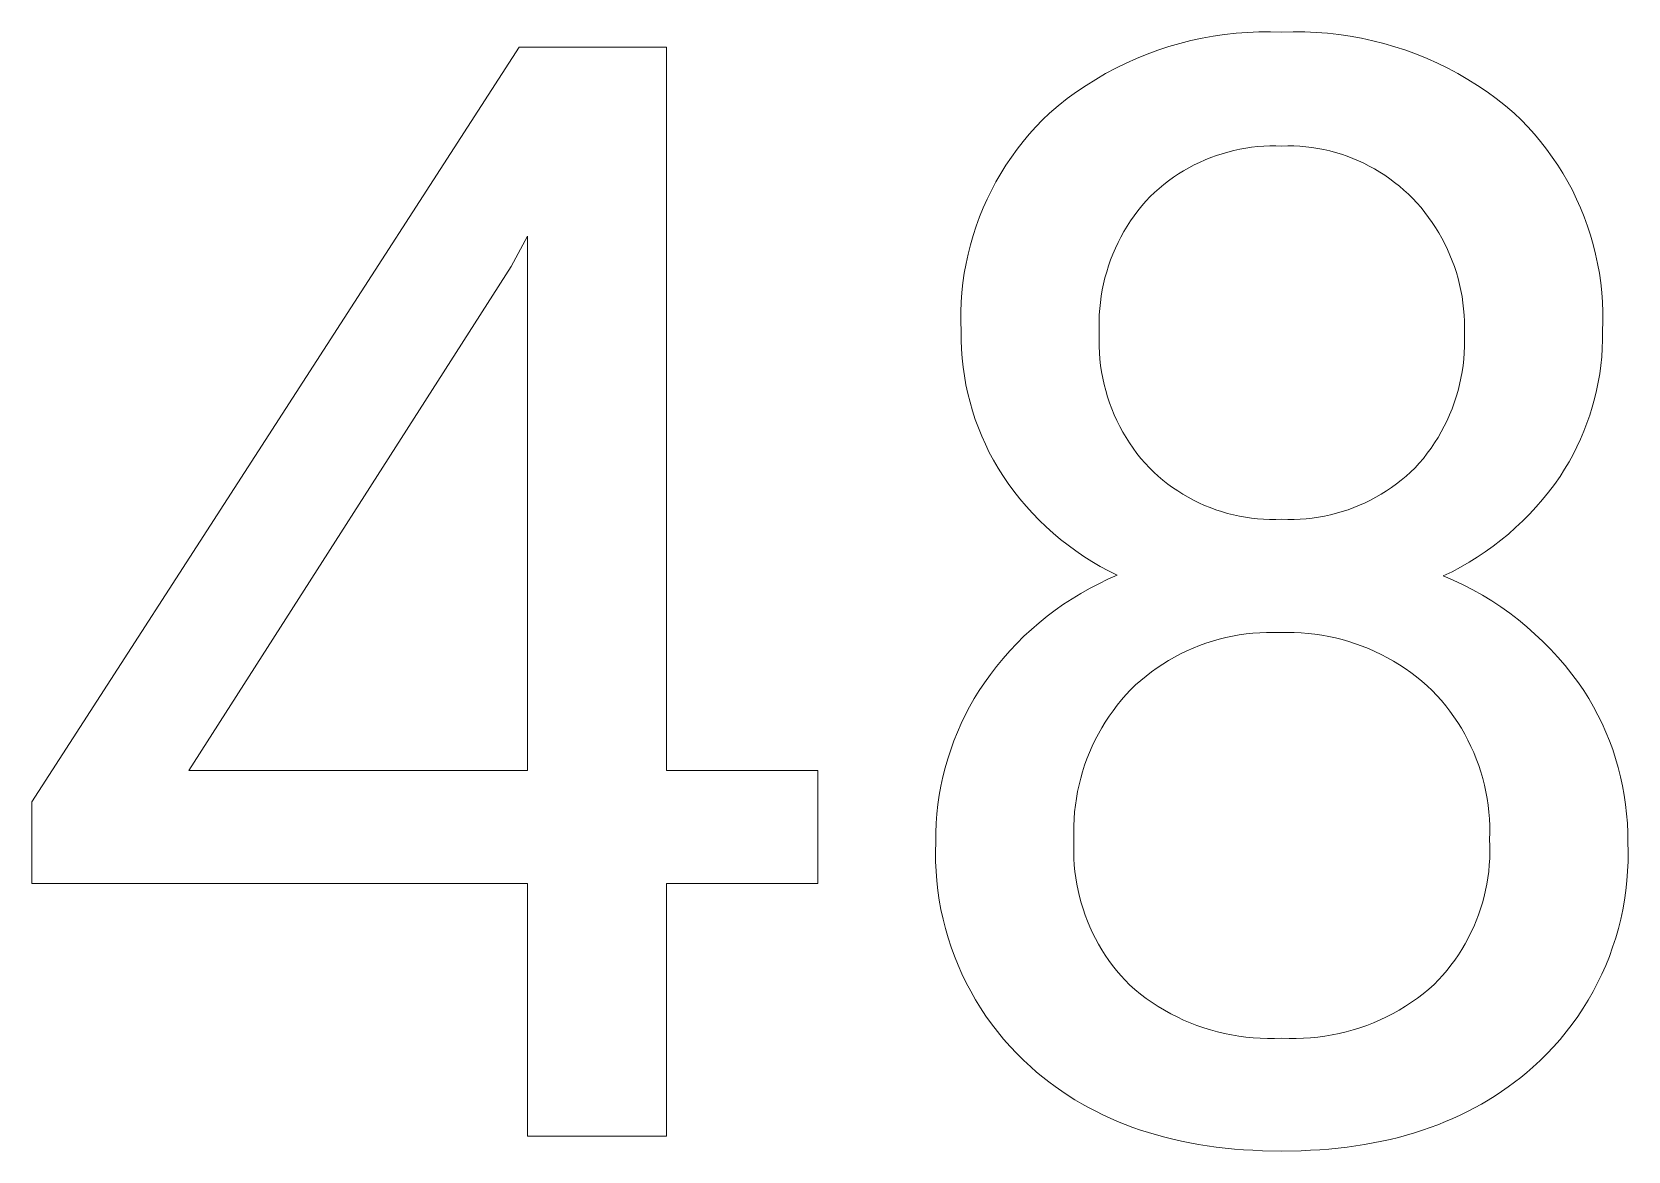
# Model space of a CAD drawing. Header units: millimetres. Extents: x 1348 to 6197, y -150 to 3238.
# Drawn here: x 5208.8 to 5276.2, y 232.7 to 279.9 of the extents above; entities that cross this region are included whole.
import ezdxf

# ---------------------------------------------------------------- set-up
doc = ezdxf.new("R2010")
doc.units = ezdxf.units.MM
doc.header["$MEASUREMENT"] = 0
doc.layers.add('Domyślny', color=7, linetype='Continuous', true_color=0x000000)

msp = doc.modelspace()

# ---------------------------------------------------------------- linework, layer by layer
at = {"layer": 'Domyślny', "color": 18, "lineweight": 15, "true_color": 0x000000}
for p, q in [((5257.265, 279.393), (5257.733, 279.511)), ((5257.733, 279.511), (5258.205, 279.614)), ((5258.205, 279.614), (5258.681, 279.699)), ((5258.681, 279.699), (5259.159, 279.769)), ((5259.159, 279.769), (5259.64, 279.821)), ((5259.64, 279.821), (5260.122, 279.857)), ((5260.122, 279.857), (5260.605, 279.876)), ((5260.605, 279.876), (5261.088, 279.879)), ((5261.088, 279.879), (5261.571, 279.864)), ((5261.571, 279.864), (5262.054, 279.878)), ((5262.054, 279.878), (5262.537, 279.876)), ((5262.537, 279.876), (5263.02, 279.856)), ((5263.02, 279.856), (5263.502, 279.82)), ((5263.502, 279.82), (5263.983, 279.767)), ((5263.983, 279.767), (5264.461, 279.698)), ((5264.461, 279.698), (5264.936, 279.612)), ((5264.936, 279.612), (5265.409, 279.509)), ((5265.409, 279.509), (5265.877, 279.391)), ((5208.84, 247.41), (5229.396, 279.238)), ((5229.396, 279.238), (5235.613, 279.238)), ((5235.613, 279.238), (5235.613, 248.734)), ((5255.44, 278.759), (5255.888, 278.941)), ((5255.888, 278.941), (5256.341, 279.107)), ((5256.341, 279.107), (5256.8, 279.258)), ((5256.8, 279.258), (5257.265, 279.393)), ((5265.877, 279.391), (5266.341, 279.256)), ((5266.341, 279.256), (5266.8, 279.105)), ((5266.8, 279.105), (5267.254, 278.939)), ((5267.254, 278.939), (5267.702, 278.757)), ((5253.72, 277.878), (5254.139, 278.12)), ((5254.139, 278.12), (5254.565, 278.348)), ((5254.565, 278.348), (5254.999, 278.561)), ((5254.999, 278.561), (5255.44, 278.759)), ((5267.702, 278.757), (5268.143, 278.559)), ((5268.143, 278.559), (5268.577, 278.346)), ((5268.577, 278.346), (5269.003, 278.119)), ((5269.003, 278.119), (5269.421, 277.877)), ((5252.911, 277.35), (5253.311, 277.621)), ((5253.311, 277.621), (5253.72, 277.878)), ((5269.421, 277.877), (5269.831, 277.62)), ((5269.831, 277.62), (5270.231, 277.35)), ((5252.139, 276.768), (5252.52, 277.066)), ((5252.52, 277.066), (5252.911, 277.35)), ((5270.231, 277.35), (5270.622, 277.065)), ((5270.622, 277.065), (5271.003, 276.768)), ((5251.191, 275.876), (5251.475, 276.172)), ((5251.475, 276.172), (5251.769, 276.457)), ((5251.769, 276.457), (5252.139, 276.768)), ((5271.003, 276.768), (5271.373, 276.457)), ((5271.373, 276.457), (5271.668, 276.172)), ((5271.668, 276.172), (5271.953, 275.877)), ((5250.654, 275.257), (5250.917, 275.571)), ((5250.917, 275.571), (5251.191, 275.876)), ((5271.953, 275.877), (5272.227, 275.572)), ((5272.227, 275.572), (5272.49, 275.258)), ((5250.162, 274.601), (5250.402, 274.933)), ((5250.402, 274.933), (5250.654, 275.257)), ((5259.3, 274.814), (5259.055, 274.744)), ((5259.547, 274.877), (5259.3, 274.814)), ((5259.796, 274.931), (5259.547, 274.877)), ((5260.047, 274.976), (5259.796, 274.931)), ((5260.299, 275.013), (5260.047, 274.976)), ((5260.553, 275.042), (5260.299, 275.013)), ((5260.807, 275.061), (5260.553, 275.042)), ((5261.061, 275.072), (5260.807, 275.061)), ((5261.316, 275.075), (5261.061, 275.072)), ((5261.571, 275.068), (5261.316, 275.075)), ((5261.826, 275.073), (5261.571, 275.068)), ((5262.081, 275.069), (5261.826, 275.073)), ((5262.336, 275.055), (5262.081, 275.069)), ((5262.59, 275.033), (5262.336, 275.055)), ((5262.844, 275.003), (5262.59, 275.033)), ((5263.096, 274.963), (5262.844, 275.003)), ((5263.346, 274.915), (5263.096, 274.963)), ((5263.595, 274.858), (5263.346, 274.915)), ((5263.842, 274.792), (5263.595, 274.858)), ((5264.086, 274.718), (5263.842, 274.792)), ((5272.49, 275.258), (5272.743, 274.935)), ((5272.743, 274.935), (5272.984, 274.604)), ((5249.716, 273.914), (5249.933, 274.261)), ((5249.933, 274.261), (5250.162, 274.601)), ((5257.649, 274.149), (5257.428, 274.022)), ((5257.874, 274.267), (5257.649, 274.149)), ((5258.104, 274.379), (5257.874, 274.267)), ((5258.337, 274.482), (5258.104, 274.379)), ((5258.573, 274.577), (5258.337, 274.482)), ((5258.813, 274.665), (5258.573, 274.577)), ((5259.055, 274.744), (5258.813, 274.665)), ((5264.327, 274.636), (5264.086, 274.718)), ((5264.566, 274.545), (5264.327, 274.636)), ((5264.801, 274.446), (5264.566, 274.545)), ((5265.033, 274.339), (5264.801, 274.446)), ((5265.261, 274.224), (5265.033, 274.339)), ((5265.484, 274.101), (5265.261, 274.224)), ((5265.703, 273.971), (5265.484, 274.101)), ((5272.984, 274.604), (5273.213, 274.264)), ((5273.213, 274.264), (5273.431, 273.916)), ((5249.318, 273.197), (5249.511, 273.559)), ((5249.511, 273.559), (5249.716, 273.914)), ((5256.589, 273.443), (5256.393, 273.281)), ((5256.791, 273.598), (5256.589, 273.443)), ((5256.999, 273.747), (5256.791, 273.598)), ((5257.211, 273.888), (5256.999, 273.747)), ((5257.428, 274.022), (5257.211, 273.888)), ((5265.918, 273.833), (5265.703, 273.971)), ((5266.128, 273.687), (5265.918, 273.833)), ((5266.332, 273.535), (5266.128, 273.687)), ((5266.531, 273.375), (5266.332, 273.535)), ((5273.431, 273.916), (5273.636, 273.561)), ((5273.636, 273.561), (5273.829, 273.199)), ((5248.972, 272.454), (5249.139, 272.828)), ((5249.139, 272.828), (5249.318, 273.197)), ((5255.838, 272.742), (5255.666, 272.542)), ((5256.016, 272.937), (5255.838, 272.742)), ((5256.201, 273.112), (5256.016, 272.937)), ((5256.393, 273.281), (5256.201, 273.112)), ((5266.725, 273.209), (5266.531, 273.375)), ((5266.912, 273.036), (5266.725, 273.209)), ((5267.094, 272.856), (5266.912, 273.036)), ((5267.272, 272.665), (5267.094, 272.856)), ((5273.829, 273.199), (5274.009, 272.831)), ((5274.009, 272.831), (5274.176, 272.456)), ((5248.677, 271.689), (5248.818, 272.074)), ((5248.818, 272.074), (5248.972, 272.454)), ((5255.342, 272.125), (5255.191, 271.908)), ((5255.5, 272.336), (5255.342, 272.125)), ((5255.666, 272.542), (5255.5, 272.336)), ((5267.444, 272.468), (5267.272, 272.665)), ((5267.609, 272.266), (5267.444, 272.468)), ((5267.767, 272.058), (5267.609, 272.266)), ((5267.918, 271.845), (5267.767, 272.058)), ((5274.176, 272.456), (5274.33, 272.076)), ((5274.33, 272.076), (5274.471, 271.691)), ((5248.55, 271.3), (5248.677, 271.689)), ((5254.912, 271.46), (5254.783, 271.229)), ((5255.048, 271.686), (5254.912, 271.46)), ((5255.191, 271.908), (5255.048, 271.686)), ((5268.062, 271.627), (5267.918, 271.845)), ((5268.198, 271.404), (5268.062, 271.627)), ((5268.327, 271.177), (5268.198, 271.404)), ((5274.471, 271.691), (5274.598, 271.301)), ((5229.752, 271.261), (5229.057, 269.985)), ((5229.752, 248.734), (5229.752, 271.261)), ((5248.336, 270.508), (5248.436, 270.906)), ((5248.436, 270.906), (5248.55, 271.3)), ((5254.55, 270.755), (5254.446, 270.513)), ((5254.663, 270.994), (5254.55, 270.755)), ((5254.783, 271.229), (5254.663, 270.994)), ((5268.449, 270.945), (5268.327, 271.177)), ((5268.562, 270.71), (5268.449, 270.945)), ((5268.667, 270.471), (5268.562, 270.71)), ((5274.598, 271.301), (5274.711, 270.907)), ((5274.711, 270.907), (5274.811, 270.51)), ((5248.177, 269.704), (5248.249, 270.108)), ((5248.249, 270.108), (5248.336, 270.508)), ((5254.35, 270.267), (5254.262, 270.017)), ((5254.446, 270.513), (5254.35, 270.267)), ((5268.765, 270.228), (5268.667, 270.471)), ((5268.854, 269.983), (5268.765, 270.228)), ((5274.811, 270.51), (5274.897, 270.109)), ((5274.897, 270.109), (5274.969, 269.705)), ((5229.057, 269.985), (5215.461, 248.734)), ((5248.119, 269.298), (5248.177, 269.704)), ((5254.112, 269.511), (5254.05, 269.255)), ((5254.183, 269.766), (5254.112, 269.511)), ((5254.262, 270.017), (5254.183, 269.766)), ((5268.935, 269.734), (5268.854, 269.983)), ((5269.008, 269.483), (5268.935, 269.734)), ((5269.072, 269.23), (5269.008, 269.483)), ((5274.969, 269.705), (5275.027, 269.299)), ((5248.044, 268.482), (5248.075, 268.891)), ((5248.075, 268.891), (5248.119, 269.298)), ((5253.951, 268.736), (5253.916, 268.474)), ((5253.996, 268.996), (5253.951, 268.736)), ((5254.05, 269.255), (5253.996, 268.996)), ((5269.127, 268.975), (5269.072, 269.23)), ((5269.174, 268.718), (5269.127, 268.975)), ((5269.213, 268.459), (5269.174, 268.718)), ((5275.027, 269.299), (5275.071, 268.891)), ((5275.071, 268.891), (5275.1, 268.482)), ((5248.027, 267.663), (5248.029, 268.072)), ((5248.029, 268.072), (5248.044, 268.482)), ((5253.888, 268.211), (5253.87, 267.948)), ((5253.916, 268.474), (5253.888, 268.211)), ((5269.242, 268.2), (5269.213, 268.459)), ((5269.263, 267.939), (5269.242, 268.2)), ((5275.1, 268.482), (5275.115, 268.073)), ((5275.115, 268.073), (5275.116, 267.663)), ((5248.039, 267.253), (5248.027, 267.663)), ((5253.861, 267.684), (5253.86, 267.42)), ((5253.86, 267.42), (5253.869, 267.156)), ((5253.87, 267.948), (5253.861, 267.684)), ((5269.276, 267.678), (5269.263, 267.939)), ((5269.274, 267.156), (5269.279, 267.417)), ((5269.279, 267.417), (5269.276, 267.678)), ((5275.116, 267.663), (5275.103, 267.253)), ((5248.041, 266.875), (5248.039, 267.253)), ((5248.056, 266.497), (5248.041, 266.875)), ((5253.869, 267.156), (5253.862, 266.886)), ((5253.862, 266.886), (5253.864, 266.616)), ((5269.281, 266.886), (5269.274, 267.156)), ((5269.279, 266.617), (5269.281, 266.886)), ((5275.103, 266.893), (5275.091, 266.534)), ((5275.103, 267.253), (5275.103, 266.893)), ((5248.084, 266.12), (5248.056, 266.497)), ((5248.124, 265.744), (5248.084, 266.12)), ((5253.864, 266.616), (5253.876, 266.346)), ((5253.876, 266.346), (5253.897, 266.076)), ((5253.897, 266.076), (5253.928, 265.808)), ((5269.218, 265.811), (5269.247, 266.079)), ((5269.247, 266.079), (5269.268, 266.348)), ((5269.268, 266.348), (5269.279, 266.617)), ((5275.067, 266.175), (5275.031, 265.817)), ((5275.091, 266.534), (5275.067, 266.175)), ((5248.178, 265.369), (5248.124, 265.744)), ((5248.245, 264.997), (5248.178, 265.369)), ((5253.928, 265.808), (5253.968, 265.541)), ((5253.968, 265.541), (5254.017, 265.275)), ((5269.131, 265.279), (5269.179, 265.544)), ((5269.179, 265.544), (5269.218, 265.811)), ((5274.983, 265.46), (5274.923, 265.106)), ((5275.031, 265.817), (5274.983, 265.46)), ((5248.325, 264.627), (5248.245, 264.997)), ((5254.017, 265.275), (5254.076, 265.011)), ((5254.076, 265.011), (5254.143, 264.75)), ((5254.143, 264.75), (5254.22, 264.491)), ((5268.932, 264.496), (5269.007, 264.754)), ((5269.007, 264.754), (5269.073, 265.016)), ((5269.073, 265.016), (5269.131, 265.279)), ((5274.851, 264.753), (5274.767, 264.403)), ((5274.923, 265.106), (5274.851, 264.753)), ((5248.417, 264.261), (5248.325, 264.627)), ((5248.522, 263.897), (5248.417, 264.261)), ((5254.22, 264.491), (5254.306, 264.234)), ((5254.306, 264.234), (5254.4, 263.981)), ((5254.4, 263.981), (5254.503, 263.732)), ((5268.653, 263.737), (5268.754, 263.986)), ((5268.754, 263.986), (5268.847, 264.239)), ((5268.847, 264.239), (5268.932, 264.496)), ((5274.672, 264.057), (5274.565, 263.713)), ((5274.767, 264.403), (5274.672, 264.057)), ((5248.64, 263.538), (5248.522, 263.897)), ((5248.77, 263.183), (5248.64, 263.538)), ((5254.503, 263.732), (5254.615, 263.486)), ((5254.615, 263.486), (5254.735, 263.244)), ((5268.424, 263.249), (5268.543, 263.491)), ((5268.543, 263.491), (5268.653, 263.737)), ((5274.447, 263.373), (5274.317, 263.038)), ((5274.565, 263.713), (5274.447, 263.373)), ((5248.912, 262.832), (5248.77, 263.183)), ((5249.066, 262.487), (5248.912, 262.832)), ((5254.735, 263.244), (5254.864, 263.006)), ((5254.864, 263.006), (5255.001, 262.773)), ((5255.001, 262.773), (5255.146, 262.545)), ((5268.019, 262.549), (5268.162, 262.778)), ((5268.162, 262.778), (5268.297, 263.011)), ((5268.297, 263.011), (5268.424, 263.249)), ((5274.176, 262.707), (5274.025, 262.381)), ((5274.317, 263.038), (5274.176, 262.707)), ((5249.232, 262.147), (5249.066, 262.487)), ((5249.41, 261.813), (5249.232, 262.147)), ((5255.146, 262.545), (5255.298, 262.322)), ((5255.298, 262.322), (5255.459, 262.105)), ((5255.459, 262.105), (5255.627, 261.893)), ((5267.544, 261.895), (5267.71, 262.108)), ((5267.71, 262.108), (5267.868, 262.326)), ((5267.868, 262.326), (5268.019, 262.549)), ((5273.862, 262.06), (5273.689, 261.745)), ((5274.025, 262.381), (5273.862, 262.06)), ((5249.599, 261.486), (5249.41, 261.813)), ((5249.799, 261.165), (5249.599, 261.486)), ((5255.627, 261.893), (5255.802, 261.688)), ((5255.802, 261.688), (5255.984, 261.488)), ((5255.984, 261.488), (5256.169, 261.309)), ((5256.169, 261.309), (5256.36, 261.137)), ((5266.812, 261.138), (5267.004, 261.31)), ((5267.004, 261.31), (5267.191, 261.488)), ((5267.191, 261.488), (5267.371, 261.689)), ((5267.371, 261.689), (5267.544, 261.895)), ((5273.505, 261.436), (5273.311, 261.133)), ((5273.689, 261.745), (5273.505, 261.436)), ((5250.028, 260.831), (5249.799, 261.165)), ((5250.269, 260.505), (5250.028, 260.831)), ((5256.36, 261.137), (5256.556, 260.972)), ((5256.556, 260.972), (5256.759, 260.813)), ((5256.759, 260.813), (5256.966, 260.662)), ((5256.966, 260.662), (5257.179, 260.518)), ((5265.986, 260.519), (5266.2, 260.663)), ((5266.2, 260.663), (5266.409, 260.814)), ((5266.409, 260.814), (5266.613, 260.972)), ((5266.613, 260.972), (5266.812, 261.138)), ((5273.075, 260.798), (5272.828, 260.472)), ((5273.311, 261.133), (5273.075, 260.798)), ((5250.52, 260.188), (5250.269, 260.505)), ((5250.781, 259.879), (5250.52, 260.188)), ((5257.179, 260.518), (5257.397, 260.381)), ((5257.397, 260.381), (5257.619, 260.252)), ((5257.619, 260.252), (5257.846, 260.131)), ((5257.846, 260.131), (5258.076, 260.018)), ((5258.076, 260.018), (5258.311, 259.913)), ((5264.847, 259.915), (5265.083, 260.02)), ((5265.083, 260.02), (5265.315, 260.133)), ((5265.315, 260.133), (5265.543, 260.254)), ((5265.543, 260.254), (5265.766, 260.383)), ((5265.766, 260.383), (5265.986, 260.519)), ((5272.57, 260.154), (5272.302, 259.845)), ((5272.828, 260.472), (5272.57, 260.154)), ((5251.053, 259.579), (5250.781, 259.879)), ((5251.335, 259.289), (5251.053, 259.579)), ((5251.627, 259.008), (5251.335, 259.289)), ((5258.311, 259.913), (5258.549, 259.816)), ((5258.549, 259.816), (5258.79, 259.727)), ((5258.79, 259.727), (5259.034, 259.647)), ((5259.034, 259.647), (5259.281, 259.575)), ((5259.281, 259.575), (5259.53, 259.512)), ((5259.53, 259.512), (5259.781, 259.458)), ((5259.781, 259.458), (5260.034, 259.412)), ((5260.034, 259.412), (5260.289, 259.375)), ((5260.289, 259.375), (5260.544, 259.347)), ((5260.544, 259.347), (5260.8, 259.328)), ((5260.8, 259.328), (5261.057, 259.318)), ((5261.057, 259.318), (5261.314, 259.317)), ((5261.314, 259.317), (5261.571, 259.324)), ((5261.571, 259.324), (5261.829, 259.317)), ((5261.829, 259.317), (5262.087, 259.319)), ((5262.087, 259.319), (5262.345, 259.329)), ((5262.345, 259.329), (5262.603, 259.348)), ((5262.603, 259.348), (5262.859, 259.377)), ((5262.859, 259.377), (5263.115, 259.414)), ((5263.115, 259.414), (5263.369, 259.46)), ((5263.369, 259.46), (5263.621, 259.514)), ((5263.621, 259.514), (5263.872, 259.577)), ((5263.872, 259.577), (5264.12, 259.649)), ((5264.12, 259.649), (5264.365, 259.729)), ((5264.365, 259.729), (5264.607, 259.818)), ((5264.607, 259.818), (5264.847, 259.915)), ((5272.023, 259.545), (5271.735, 259.254)), ((5272.302, 259.845), (5272.023, 259.545)), ((5251.928, 258.737), (5251.627, 259.008)), ((5252.238, 258.477), (5251.928, 258.737)), ((5271.13, 258.703), (5270.814, 258.442)), ((5271.437, 258.973), (5271.13, 258.703)), ((5271.735, 259.254), (5271.437, 258.973)), ((5252.556, 258.227), (5252.238, 258.477)), ((5252.883, 257.988), (5252.556, 258.227)), ((5253.218, 257.761), (5252.883, 257.988)), ((5270.157, 257.954), (5269.817, 257.727)), ((5270.49, 258.193), (5270.157, 257.954)), ((5270.814, 258.442), (5270.49, 258.193)), ((5253.56, 257.544), (5253.218, 257.761)), ((5253.909, 257.34), (5253.56, 257.544)), ((5254.265, 257.147), (5253.909, 257.34)), ((5269.115, 257.307), (5268.753, 257.114)), ((5269.469, 257.511), (5269.115, 257.307)), ((5269.817, 257.727), (5269.469, 257.511)), ((5253.464, 256.41), (5253.846, 256.609)), ((5253.846, 256.609), (5254.234, 256.794)), ((5254.234, 256.794), (5254.628, 256.967)), ((5254.628, 256.967), (5254.265, 257.147)), ((5268.753, 257.114), (5268.386, 256.934)), ((5268.386, 256.934), (5268.808, 256.752)), ((5268.808, 256.752), (5269.224, 256.555)), ((5252.363, 255.74), (5252.723, 255.976)), ((5252.723, 255.976), (5253.09, 256.199)), ((5253.09, 256.199), (5253.464, 256.41)), ((5269.224, 256.555), (5269.632, 256.344)), ((5269.632, 256.344), (5270.033, 256.118)), ((5270.033, 256.118), (5270.426, 255.879)), ((5251.335, 254.963), (5251.669, 255.233)), ((5251.669, 255.233), (5252.012, 255.493)), ((5252.012, 255.493), (5252.363, 255.74)), ((5270.426, 255.879), (5270.811, 255.626)), ((5270.811, 255.626), (5271.186, 255.36)), ((5271.186, 255.36), (5271.552, 255.081)), ((5250.694, 254.389), (5251.01, 254.681)), ((5251.01, 254.681), (5251.335, 254.963)), ((5260.927, 254.552), (5260.638, 254.541)), ((5261.217, 254.553), (5260.927, 254.552)), ((5261.507, 254.544), (5261.217, 254.553)), ((5261.8, 254.551), (5261.507, 254.544)), ((5262.094, 254.547), (5261.8, 254.551)), ((5262.387, 254.534), (5262.094, 254.547)), ((5271.552, 255.081), (5271.908, 254.79)), ((5271.908, 254.79), (5272.253, 254.486)), ((5250.094, 253.773), (5250.389, 254.086)), ((5250.389, 254.086), (5250.694, 254.389)), ((5257.83, 253.892), (5257.565, 253.776)), ((5258.099, 254), (5257.83, 253.892)), ((5258.371, 254.099), (5258.099, 254)), ((5258.646, 254.188), (5258.371, 254.099)), ((5258.925, 254.267), (5258.646, 254.188)), ((5259.206, 254.337), (5258.925, 254.267)), ((5259.489, 254.398), (5259.206, 254.337)), ((5259.774, 254.448), (5259.489, 254.398)), ((5260.061, 254.489), (5259.774, 254.448)), ((5260.349, 254.52), (5260.061, 254.489)), ((5260.638, 254.541), (5260.349, 254.52)), ((5262.68, 254.511), (5262.387, 254.534)), ((5262.971, 254.478), (5262.68, 254.511)), ((5263.262, 254.435), (5262.971, 254.478)), ((5263.551, 254.383), (5263.262, 254.435)), ((5263.838, 254.321), (5263.551, 254.383)), ((5264.123, 254.249), (5263.838, 254.321)), ((5264.405, 254.168), (5264.123, 254.249)), ((5264.684, 254.078), (5264.405, 254.168)), ((5264.96, 253.978), (5264.684, 254.078)), ((5265.233, 253.869), (5264.96, 253.978)), ((5272.253, 254.486), (5272.588, 254.171)), ((5272.588, 254.171), (5272.911, 253.844)), ((5249.537, 253.119), (5249.81, 253.451)), ((5249.81, 253.451), (5250.094, 253.773)), ((5256.55, 253.219), (5256.308, 253.059)), ((5256.796, 253.371), (5256.55, 253.219)), ((5257.048, 253.515), (5256.796, 253.371)), ((5257.304, 253.65), (5257.048, 253.515)), ((5257.565, 253.776), (5257.304, 253.65)), ((5265.502, 253.751), (5265.233, 253.869)), ((5265.766, 253.624), (5265.502, 253.751)), ((5266.027, 253.488), (5265.766, 253.624)), ((5266.282, 253.344), (5266.027, 253.488)), ((5266.533, 253.191), (5266.282, 253.344)), ((5272.911, 253.844), (5273.223, 253.505)), ((5273.223, 253.505), (5273.523, 253.157)), ((5249.024, 252.429), (5249.275, 252.778)), ((5249.275, 252.778), (5249.537, 253.119)), ((5255.62, 252.529), (5255.403, 252.337)), ((5255.843, 252.714), (5255.62, 252.529)), ((5256.073, 252.89), (5255.843, 252.714)), ((5256.308, 253.059), (5256.073, 252.89)), ((5266.778, 253.03), (5266.533, 253.191)), ((5267.018, 252.86), (5266.778, 253.03)), ((5267.252, 252.683), (5267.018, 252.86)), ((5267.48, 252.498), (5267.252, 252.683)), ((5273.523, 253.157), (5273.811, 252.798)), ((5273.811, 252.798), (5274.086, 252.429)), ((5248.598, 251.761), (5248.805, 252.099)), ((5248.805, 252.099), (5249.024, 252.429)), ((5254.996, 251.927), (5254.806, 251.708)), ((5255.193, 252.138), (5254.996, 251.927)), ((5255.403, 252.337), (5255.193, 252.138)), ((5267.702, 252.306), (5267.48, 252.498)), ((5267.917, 252.106), (5267.702, 252.306)), ((5268.116, 251.897), (5267.917, 252.106)), ((5268.307, 251.681), (5268.116, 251.897)), ((5274.086, 252.429), (5274.309, 252.1)), ((5274.309, 252.1), (5274.52, 251.764)), ((5248.218, 251.065), (5248.402, 251.416)), ((5248.402, 251.416), (5248.598, 251.761)), ((5254.45, 251.253), (5254.283, 251.017)), ((5254.624, 251.484), (5254.45, 251.253)), ((5254.806, 251.708), (5254.624, 251.484)), ((5268.491, 251.459), (5268.307, 251.681)), ((5268.667, 251.23), (5268.491, 251.459)), ((5268.836, 250.996), (5268.667, 251.23)), ((5274.52, 251.764), (5274.719, 251.42)), ((5274.719, 251.42), (5274.907, 251.07)), ((5247.886, 250.346), (5248.045, 250.708)), ((5248.045, 250.708), (5248.218, 251.065)), ((5253.974, 250.529), (5253.832, 250.277)), ((5254.124, 250.775), (5253.974, 250.529)), ((5254.283, 251.017), (5254.124, 250.775)), ((5268.996, 250.756), (5268.836, 250.996)), ((5269.148, 250.511), (5268.996, 250.756)), ((5269.291, 250.261), (5269.148, 250.511)), ((5274.907, 251.07), (5275.082, 250.714)), ((5275.082, 250.714), (5275.244, 250.352)), ((5247.603, 249.605), (5247.738, 249.978)), ((5247.738, 249.978), (5247.886, 250.346)), ((5253.699, 250.02), (5253.574, 249.76)), ((5253.832, 250.277), (5253.699, 250.02)), ((5269.426, 250.006), (5269.291, 250.261)), ((5269.553, 249.747), (5269.426, 250.006)), ((5275.244, 250.352), (5275.394, 249.984)), ((5275.394, 249.984), (5275.531, 249.611)), ((5247.372, 248.847), (5247.481, 249.228)), ((5247.481, 249.228), (5247.603, 249.605)), ((5253.351, 249.226), (5253.253, 248.954)), ((5253.458, 249.495), (5253.351, 249.226)), ((5253.574, 249.76), (5253.458, 249.495)), ((5269.67, 249.483), (5269.553, 249.747)), ((5269.778, 249.216), (5269.67, 249.483)), ((5269.878, 248.945), (5269.778, 249.216)), ((5275.531, 249.611), (5275.656, 249.234)), ((5275.656, 249.234), (5275.767, 248.853)), ((5215.461, 248.734), (5229.752, 248.734)), ((5235.613, 248.734), (5241.992, 248.734)), ((5241.992, 248.734), (5241.992, 243.971)), ((5247.275, 248.463), (5247.372, 248.847)), ((5253.165, 248.679), (5253.086, 248.401)), ((5253.253, 248.954), (5253.165, 248.679)), ((5269.967, 248.671), (5269.878, 248.945)), ((5270.048, 248.394), (5269.967, 248.671)), ((5275.767, 248.853), (5275.864, 248.468)), ((5247.122, 247.685), (5247.192, 248.075)), ((5247.192, 248.075), (5247.275, 248.463)), ((5252.955, 247.838), (5252.905, 247.553)), ((5253.016, 248.12), (5252.955, 247.838)), ((5253.086, 248.401), (5253.016, 248.12)), ((5270.119, 248.114), (5270.048, 248.394)), ((5270.181, 247.833), (5270.119, 248.114)), ((5270.233, 247.549), (5270.181, 247.833)), ((5275.864, 248.468), (5275.949, 248.08)), ((5275.949, 248.08), (5276.02, 247.689)), ((5208.84, 243.971), (5208.84, 247.41)), ((5247.023, 246.899), (5247.066, 247.293)), ((5247.066, 247.293), (5247.122, 247.685)), ((5252.863, 247.267), (5252.832, 246.98)), ((5252.905, 247.553), (5252.863, 247.267)), ((5270.275, 247.264), (5270.233, 247.549)), ((5270.307, 246.977), (5270.275, 247.264)), ((5276.02, 247.689), (5276.077, 247.296)), ((5276.077, 247.296), (5276.12, 246.901)), ((5246.976, 246.108), (5246.993, 246.504)), ((5246.993, 246.504), (5247.023, 246.899)), ((5252.81, 246.691), (5252.798, 246.402)), ((5252.832, 246.98), (5252.81, 246.691)), ((5270.33, 246.689), (5270.307, 246.977)), ((5270.343, 246.401), (5270.33, 246.689)), ((5276.12, 246.901), (5276.15, 246.505)), ((5276.15, 246.505), (5276.167, 246.108)), ((5246.973, 245.711), (5246.976, 246.108)), ((5252.803, 245.824), (5252.793, 245.554)), ((5252.798, 246.402), (5252.795, 246.113)), ((5252.795, 246.113), (5252.803, 245.824)), ((5270.34, 245.824), (5270.346, 246.113)), ((5270.35, 245.555), (5270.34, 245.824)), ((5270.346, 246.113), (5270.343, 246.401)), ((5276.167, 246.108), (5276.169, 245.711)), ((5246.963, 245.303), (5246.973, 245.711)), ((5246.967, 244.894), (5246.963, 245.303)), ((5252.793, 245.554), (5252.791, 245.283)), ((5252.791, 245.283), (5252.799, 245.013)), ((5270.343, 245.015), (5270.351, 245.285)), ((5270.351, 245.285), (5270.35, 245.555)), ((5276.169, 245.711), (5276.18, 245.302)), ((5276.18, 245.302), (5276.178, 244.892)), ((5246.985, 244.485), (5246.967, 244.894)), ((5247.016, 244.077), (5246.985, 244.485)), ((5252.799, 245.013), (5252.816, 244.743)), ((5252.816, 244.743), (5252.842, 244.474)), ((5252.842, 244.474), (5252.877, 244.205)), ((5270.264, 244.209), (5270.299, 244.477)), ((5270.299, 244.477), (5270.326, 244.745)), ((5270.326, 244.745), (5270.343, 245.015)), ((5276.161, 244.483), (5276.13, 244.074)), ((5276.178, 244.892), (5276.161, 244.483)), ((5229.752, 243.971), (5208.84, 243.971)), ((5229.752, 233.313), (5229.752, 243.971)), ((5241.992, 243.971), (5235.613, 243.971)), ((5235.613, 243.971), (5235.613, 233.313)), ((5247.061, 243.671), (5247.016, 244.077)), ((5252.877, 244.205), (5252.921, 243.938)), ((5252.921, 243.938), (5252.974, 243.673)), ((5270.167, 243.678), (5270.22, 243.943)), ((5270.22, 243.943), (5270.264, 244.209)), ((5276.13, 244.074), (5276.086, 243.667)), ((5247.12, 243.266), (5247.061, 243.671)), ((5247.193, 242.864), (5247.12, 243.266)), ((5252.974, 243.673), (5253.036, 243.41)), ((5253.036, 243.41), (5253.106, 243.149)), ((5253.106, 243.149), (5253.186, 242.89)), ((5269.956, 242.897), (5270.035, 243.155)), ((5270.035, 243.155), (5270.105, 243.415)), ((5270.105, 243.415), (5270.167, 243.678)), ((5276.028, 243.262), (5275.955, 242.859)), ((5276.086, 243.667), (5276.028, 243.262)), ((5247.28, 242.464), (5247.193, 242.864)), ((5247.38, 242.068), (5247.28, 242.464)), ((5253.186, 242.89), (5253.274, 242.634)), ((5253.274, 242.634), (5253.37, 242.381)), ((5269.771, 242.389), (5269.868, 242.642)), ((5269.868, 242.642), (5269.956, 242.897)), ((5275.869, 242.458), (5275.77, 242.061)), ((5275.955, 242.859), (5275.869, 242.458)), ((5247.493, 241.675), (5247.38, 242.068)), ((5253.37, 242.381), (5253.475, 242.132)), ((5253.475, 242.132), (5253.588, 241.886)), ((5253.588, 241.886), (5253.709, 241.644)), ((5269.432, 241.654), (5269.553, 241.896)), ((5269.553, 241.896), (5269.666, 242.141)), ((5269.666, 242.141), (5269.771, 242.389)), ((5275.77, 242.061), (5275.657, 241.667)), ((5247.619, 241.286), (5247.493, 241.675)), ((5247.759, 240.902), (5247.619, 241.286)), ((5253.709, 241.644), (5253.839, 241.407)), ((5253.839, 241.407), (5253.976, 241.173)), ((5253.976, 241.173), (5254.121, 240.945)), ((5269.02, 240.957), (5269.165, 241.185)), ((5269.165, 241.185), (5269.302, 241.417)), ((5269.302, 241.417), (5269.432, 241.654)), ((5275.53, 241.277), (5275.391, 240.892)), ((5275.657, 241.667), (5275.53, 241.277)), ((5247.912, 240.523), (5247.759, 240.902)), ((5248.077, 240.149), (5247.912, 240.523)), ((5254.121, 240.945), (5254.274, 240.722)), ((5254.274, 240.722), (5254.434, 240.504)), ((5254.434, 240.504), (5254.601, 240.291)), ((5268.541, 240.305), (5268.708, 240.517)), ((5268.708, 240.517), (5268.868, 240.735)), ((5268.868, 240.735), (5269.02, 240.957)), ((5275.238, 240.512), (5275.072, 240.137)), ((5275.391, 240.892), (5275.238, 240.512)), ((5248.256, 239.781), (5248.077, 240.149)), ((5248.446, 239.419), (5248.256, 239.781)), ((5254.601, 240.291), (5254.775, 240.084)), ((5254.775, 240.084), (5254.956, 239.883)), ((5254.956, 239.883), (5255.144, 239.688)), ((5267.998, 239.704), (5268.186, 239.898)), ((5268.186, 239.898), (5268.367, 240.099)), ((5268.367, 240.099), (5268.541, 240.305)), ((5274.894, 239.769), (5274.703, 239.406)), ((5275.072, 240.137), (5274.894, 239.769)), ((5248.649, 239.064), (5248.446, 239.419)), ((5248.863, 238.715), (5248.649, 239.064)), ((5255.144, 239.688), (5255.374, 239.49)), ((5255.374, 239.49), (5255.611, 239.299)), ((5255.611, 239.299), (5255.853, 239.116)), ((5255.853, 239.116), (5256.102, 238.942)), ((5267.042, 238.953), (5267.291, 239.128)), ((5267.291, 239.128), (5267.533, 239.312)), ((5267.533, 239.312), (5267.769, 239.504)), ((5267.769, 239.504), (5267.998, 239.704)), ((5274.703, 239.406), (5274.5, 239.05)), ((5249.09, 238.375), (5248.863, 238.715)), ((5256.102, 238.942), (5256.357, 238.777)), ((5256.357, 238.777), (5256.618, 238.621)), ((5256.618, 238.621), (5256.883, 238.473)), ((5256.883, 238.473), (5257.153, 238.335)), ((5265.992, 238.34), (5266.263, 238.48)), ((5266.263, 238.48), (5266.528, 238.629)), ((5266.528, 238.629), (5266.788, 238.786)), ((5266.788, 238.786), (5267.042, 238.953)), ((5274.285, 238.702), (5274.058, 238.361)), ((5274.5, 239.05), (5274.285, 238.702)), ((5249.328, 238.042), (5249.09, 238.375)), ((5249.576, 237.718), (5249.328, 238.042)), ((5249.836, 237.402), (5249.576, 237.718)), ((5257.153, 238.335), (5257.428, 238.206)), ((5257.428, 238.206), (5257.708, 238.086)), ((5257.708, 238.086), (5257.991, 237.976)), ((5257.991, 237.976), (5258.278, 237.876)), ((5258.278, 237.876), (5258.568, 237.786)), ((5258.568, 237.786), (5258.861, 237.705)), ((5264.285, 237.706), (5264.578, 237.787)), ((5264.578, 237.787), (5264.868, 237.878)), ((5264.868, 237.878), (5265.155, 237.979)), ((5265.155, 237.979), (5265.438, 238.09)), ((5265.438, 238.09), (5265.718, 238.21)), ((5265.718, 238.21), (5265.992, 238.34)), ((5273.82, 238.027), (5273.57, 237.703)), ((5274.058, 238.361), (5273.82, 238.027)), ((5250.107, 237.095), (5249.836, 237.402)), ((5250.387, 236.798), (5250.107, 237.095)), ((5258.861, 237.705), (5259.156, 237.635)), ((5259.156, 237.635), (5259.454, 237.575)), ((5259.454, 237.575), (5259.754, 237.525)), ((5259.754, 237.525), (5260.055, 237.486)), ((5260.055, 237.486), (5260.357, 237.457)), ((5260.357, 237.457), (5260.66, 237.438)), ((5260.66, 237.438), (5260.964, 237.429)), ((5260.964, 237.429), (5261.268, 237.431)), ((5261.268, 237.431), (5261.571, 237.444)), ((5261.571, 237.444), (5261.875, 237.431)), ((5261.875, 237.431), (5262.179, 237.429)), ((5262.179, 237.429), (5262.483, 237.437)), ((5262.483, 237.437), (5262.787, 237.456)), ((5262.787, 237.456), (5263.089, 237.485)), ((5263.089, 237.485), (5263.391, 237.525)), ((5263.391, 237.525), (5263.691, 237.575)), ((5263.691, 237.575), (5263.989, 237.636)), ((5263.989, 237.636), (5264.285, 237.706)), ((5273.038, 237.079), (5272.757, 236.782)), ((5273.31, 237.386), (5273.038, 237.079)), ((5273.57, 237.703), (5273.31, 237.386)), ((5250.678, 236.51), (5250.387, 236.798)), ((5250.978, 236.232), (5250.678, 236.51)), ((5272.465, 236.494), (5272.164, 236.216)), ((5272.757, 236.782), (5272.465, 236.494)), ((5251.229, 236.013), (5250.978, 236.232)), ((5251.485, 235.801), (5251.229, 236.013)), ((5251.746, 235.596), (5251.485, 235.801)), ((5271.652, 235.785), (5271.388, 235.581)), ((5271.91, 235.997), (5271.652, 235.785)), ((5272.164, 236.216), (5271.91, 235.997)), ((5252.013, 235.398), (5251.746, 235.596)), ((5252.284, 235.207), (5252.013, 235.398)), ((5252.561, 235.023), (5252.284, 235.207)), ((5252.843, 234.846), (5252.561, 235.023)), ((5270.845, 235.192), (5270.566, 235.009)), ((5271.119, 235.383), (5270.845, 235.192)), ((5271.388, 235.581), (5271.119, 235.383)), ((5253.131, 234.676), (5252.843, 234.846)), ((5253.423, 234.513), (5253.131, 234.676)), ((5253.721, 234.357), (5253.423, 234.513)), ((5254.023, 234.208), (5253.721, 234.357)), ((5269.7, 234.5), (5269.401, 234.344)), ((5269.994, 234.662), (5269.7, 234.5)), ((5270.282, 234.832), (5269.994, 234.662)), ((5270.566, 235.009), (5270.282, 234.832)), ((5254.331, 234.065), (5254.023, 234.208)), ((5254.644, 233.93), (5254.331, 234.065)), ((5254.963, 233.802), (5254.644, 233.93)), ((5255.286, 233.68), (5254.963, 233.802)), ((5255.615, 233.566), (5255.286, 233.68)), ((5267.832, 233.672), (5267.504, 233.558)), ((5268.156, 233.792), (5267.832, 233.672)), ((5268.475, 233.92), (5268.156, 233.792)), ((5268.788, 234.054), (5268.475, 233.92)), ((5269.097, 234.196), (5268.788, 234.054)), ((5269.401, 234.344), (5269.097, 234.196)), ((5235.613, 233.313), (5229.752, 233.313)), ((5255.948, 233.459), (5255.615, 233.566)), ((5256.287, 233.358), (5255.948, 233.459)), ((5256.631, 233.265), (5256.287, 233.358)), ((5256.98, 233.178), (5256.631, 233.265)), ((5257.335, 233.098), (5256.98, 233.178)), ((5257.694, 233.026), (5257.335, 233.098)), ((5258.059, 232.96), (5257.694, 233.026)), ((5265.427, 233.022), (5265.064, 232.957)), ((5265.786, 233.094), (5265.427, 233.022)), ((5266.139, 233.173), (5265.786, 233.094)), ((5266.488, 233.259), (5266.139, 233.173)), ((5266.831, 233.352), (5266.488, 233.259)), ((5267.17, 233.451), (5266.831, 233.352)), ((5267.504, 233.558), (5267.17, 233.451)), ((5258.429, 232.901), (5258.059, 232.96)), ((5258.803, 232.849), (5258.429, 232.901)), ((5259.184, 232.804), (5258.803, 232.849)), ((5259.569, 232.766), (5259.184, 232.804)), ((5259.959, 232.735), (5259.569, 232.766)), ((5260.354, 232.711), (5259.959, 232.735)), ((5260.755, 232.694), (5260.354, 232.711)), ((5261.571, 232.68), (5260.755, 232.694)), ((5262.382, 232.694), (5261.571, 232.68)), ((5262.78, 232.711), (5262.382, 232.694)), ((5263.173, 232.735), (5262.78, 232.711)), ((5263.561, 232.765), (5263.173, 232.735)), ((5263.944, 232.803), (5263.561, 232.765)), ((5264.322, 232.847), (5263.944, 232.803)), ((5264.696, 232.899), (5264.322, 232.847)), ((5265.064, 232.957), (5264.696, 232.899))]:
    msp.add_line(p, q, dxfattribs=at)

doc.saveas('drawing.dxf')
